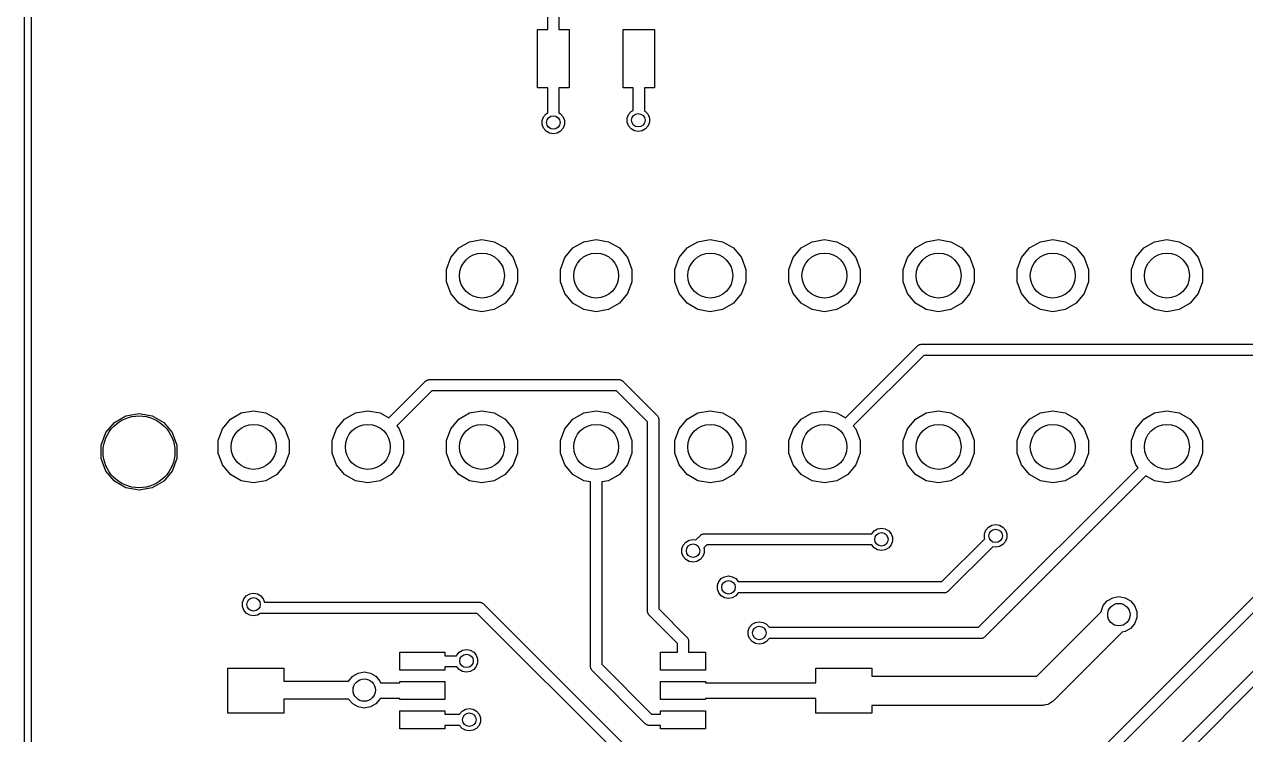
# Model space of a CAD drawing. Extents: x 25 to 125, y -125 to -25.
# Drawn here: x 24.93 to 52.09, y -106.07 to -90.27 of the extents above; entities that cross this region are included whole.
import ezdxf

# ---------------------------------------------------------------- set-up
doc = ezdxf.new("R2010")
doc.units = 0
doc.header["$MEASUREMENT"] = 0
doc.layers.add('BLACK', color=7, linetype='CONTINUOUS')

msp = doc.modelspace()

# ---------------------------------------------------------------- linework, layer by layer
at = {"layer": 'Black'}
for p, q in [((24.925, -125), (24.925, -25)), ((25.075, -25.075), (25.075, -124.925)), ((36.5678, -90.3836), (36.5678, -89.3506)), ((36.8178, -89.333), (36.8178, -90.3836)), ((36.3428, -91.6836), (36.3428, -90.3836)), ((36.3428, -90.3836), (36.5678, -90.3836)), ((36.8178, -90.3836), (37.0428, -90.3836)), ((37.0428, -90.3836), (37.0428, -91.6836)), ((38.2428, -91.6836), (38.2428, -90.3836)), ((38.2428, -90.3836), (38.9428, -90.3836)), ((38.9428, -90.3836), (38.9428, -91.6836)), ((36.5678, -91.6836), (36.3428, -91.6836)), ((36.5678, -92.2428), (36.5678, -91.6836)), ((37.0428, -91.6836), (36.8178, -91.6836)), ((36.8178, -91.6836), (36.8178, -92.2428)), ((38.4678, -91.6836), (38.2428, -91.6836)), ((38.4678, -92.1861), (38.4678, -91.6836)), ((38.9428, -91.6836), (38.7178, -91.6836)), ((38.7178, -91.6836), (38.7178, -92.1979)), ((36.4457, -92.4124), (36.4755, -92.3305)), ((36.4755, -92.3305), (36.5315, -92.2638)), ((36.5315, -92.2638), (36.5678, -92.2428)), ((36.8178, -92.2428), (36.8541, -92.2638)), ((36.8541, -92.2638), (36.9101, -92.3305)), ((36.9101, -92.3305), (36.9399, -92.4124)), ((38.3355, -92.3616), (38.3653, -92.2797)), ((38.3355, -92.4488), (38.3355, -92.3616)), ((38.3653, -92.2797), (38.4213, -92.213)), ((38.4213, -92.213), (38.4678, -92.1861)), ((38.7178, -92.1979), (38.7439, -92.213)), ((38.7439, -92.213), (38.7999, -92.2797)), ((38.7999, -92.2797), (38.8297, -92.3616)), ((38.8297, -92.3616), (38.8297, -92.4488)), ((36.4457, -92.4996), (36.4457, -92.4124)), ((36.4755, -92.5815), (36.4457, -92.4996)), ((36.5315, -92.6482), (36.4755, -92.5815)), ((36.9101, -92.5815), (36.8541, -92.6482)), ((36.9399, -92.4996), (36.9101, -92.5815)), ((36.9399, -92.4124), (36.9399, -92.4996)), ((38.3653, -92.5307), (38.3355, -92.4488)), ((38.4213, -92.5974), (38.3653, -92.5307)), ((38.4968, -92.641), (38.4213, -92.5974)), ((38.5826, -92.6562), (38.4968, -92.641)), ((38.6684, -92.641), (38.5826, -92.6562)), ((38.7439, -92.5974), (38.6684, -92.641)), ((38.7999, -92.5307), (38.7439, -92.5974)), ((38.8297, -92.4488), (38.7999, -92.5307)), ((36.607, -92.6918), (36.5315, -92.6482)), ((36.6928, -92.707), (36.607, -92.6918)), ((36.7786, -92.6918), (36.6928, -92.707)), ((36.8541, -92.6482), (36.7786, -92.6918)), ((34.8304, -95.1066), (35.1051, -95.0582)), ((35.1051, -95.0582), (35.3797, -95.1066)), ((37.3704, -95.1066), (37.6451, -95.0582)), ((37.6451, -95.0582), (37.9197, -95.1066)), ((39.9104, -95.1066), (40.1851, -95.0582)), ((40.1851, -95.0582), (40.4597, -95.1066)), ((42.4504, -95.1066), (42.7251, -95.0582)), ((42.7251, -95.0582), (42.9997, -95.1066)), ((44.9904, -95.1066), (45.2651, -95.0582)), ((45.2651, -95.0582), (45.5397, -95.1066)), ((47.5304, -95.1066), (47.8051, -95.0582)), ((47.8051, -95.0582), (48.0797, -95.1066)), ((50.0704, -95.1066), (50.3451, -95.0582)), ((50.3451, -95.0582), (50.6197, -95.1066)), ((34.4096, -95.4597), (34.5889, -95.246)), ((34.5889, -95.246), (34.8304, -95.1066)), ((35.3797, -95.1066), (35.6213, -95.246)), ((35.6213, -95.246), (35.8005, -95.4597)), ((36.9496, -95.4597), (37.1289, -95.246)), ((37.1289, -95.246), (37.3704, -95.1066)), ((37.9197, -95.1066), (38.1613, -95.246)), ((38.1613, -95.246), (38.3405, -95.4597)), ((39.4896, -95.4597), (39.6689, -95.246)), ((39.6689, -95.246), (39.9104, -95.1066)), ((40.4597, -95.1066), (40.7013, -95.246)), ((40.7013, -95.246), (40.8805, -95.4597)), ((42.0296, -95.4597), (42.2089, -95.246)), ((42.2089, -95.246), (42.4504, -95.1066)), ((42.9997, -95.1066), (43.2413, -95.246)), ((43.2413, -95.246), (43.4205, -95.4597)), ((44.5696, -95.4597), (44.7489, -95.246)), ((44.7489, -95.246), (44.9904, -95.1066)), ((45.5397, -95.1066), (45.7813, -95.246)), ((45.7813, -95.246), (45.9605, -95.4597)), ((47.1096, -95.4597), (47.2889, -95.246)), ((47.2889, -95.246), (47.5304, -95.1066)), ((48.0797, -95.1066), (48.3213, -95.246)), ((48.3213, -95.246), (48.5005, -95.4597)), ((49.6496, -95.4597), (49.8289, -95.246)), ((49.8289, -95.246), (50.0704, -95.1066)), ((50.6197, -95.1066), (50.8613, -95.246)), ((50.8613, -95.246), (51.0405, -95.4597)), ((34.3142, -95.7218), (34.4096, -95.4597)), ((35.8005, -95.4597), (35.8959, -95.7218)), ((36.8542, -95.7218), (36.9496, -95.4597)), ((38.3405, -95.4597), (38.4359, -95.7218)), ((39.3942, -95.7218), (39.4896, -95.4597)), ((40.8805, -95.4597), (40.9759, -95.7218)), ((41.9342, -95.7218), (42.0296, -95.4597)), ((43.4205, -95.4597), (43.5159, -95.7218)), ((44.4742, -95.7218), (44.5696, -95.4597)), ((45.9605, -95.4597), (46.0559, -95.7218)), ((47.0142, -95.7218), (47.1096, -95.4597)), ((48.5005, -95.4597), (48.5959, -95.7218)), ((49.5542, -95.7218), (49.6496, -95.4597)), ((51.0405, -95.4597), (51.1359, -95.7218)), ((34.3142, -96.0007), (34.3142, -95.7218)), ((35.8959, -95.7218), (35.8959, -96.0007)), ((36.8542, -96.0007), (36.8542, -95.7218)), ((38.4359, -95.7218), (38.4359, -96.0007)), ((39.3942, -96.0007), (39.3942, -95.7218)), ((40.9759, -95.7218), (40.9759, -96.0007)), ((41.9342, -96.0007), (41.9342, -95.7218)), ((43.5159, -95.7218), (43.5159, -96.0007)), ((44.4742, -96.0007), (44.4742, -95.7218)), ((46.0559, -95.7218), (46.0559, -96.0007)), ((47.0142, -96.0007), (47.0142, -95.7218)), ((48.5959, -95.7218), (48.5959, -96.0007)), ((49.5542, -96.0007), (49.5542, -95.7218)), ((51.1359, -95.7218), (51.1359, -96.0007)), ((34.4096, -96.2627), (34.3142, -96.0007)), ((35.8959, -96.0007), (35.8005, -96.2627)), ((36.9496, -96.2627), (36.8542, -96.0007)), ((38.4359, -96.0007), (38.3405, -96.2627)), ((39.4896, -96.2627), (39.3942, -96.0007)), ((40.9759, -96.0007), (40.8805, -96.2627)), ((42.0296, -96.2627), (41.9342, -96.0007)), ((43.5159, -96.0007), (43.4205, -96.2627)), ((44.5696, -96.2627), (44.4742, -96.0007)), ((46.0559, -96.0007), (45.9605, -96.2627)), ((47.1096, -96.2627), (47.0142, -96.0007)), ((48.5959, -96.0007), (48.5005, -96.2627)), ((49.6496, -96.2627), (49.5542, -96.0007)), ((51.1359, -96.0007), (51.0405, -96.2627)), ((34.5889, -96.4764), (34.4096, -96.2627)), ((35.8005, -96.2627), (35.6213, -96.4764)), ((37.1289, -96.4764), (36.9496, -96.2627)), ((38.3405, -96.2627), (38.1613, -96.4764)), ((39.6689, -96.4764), (39.4896, -96.2627)), ((40.8805, -96.2627), (40.7013, -96.4764)), ((42.2089, -96.4764), (42.0296, -96.2627)), ((43.4205, -96.2627), (43.2413, -96.4764)), ((44.7489, -96.4764), (44.5696, -96.2627)), ((45.9605, -96.2627), (45.7813, -96.4764)), ((47.2889, -96.4764), (47.1096, -96.2627)), ((48.5005, -96.2627), (48.3213, -96.4764)), ((49.8289, -96.4764), (49.6496, -96.2627)), ((51.0405, -96.2627), (50.8613, -96.4764)), ((34.8304, -96.6158), (34.5889, -96.4764)), ((35.1051, -96.6643), (34.8304, -96.6158)), ((35.3797, -96.6158), (35.1051, -96.6643)), ((35.6213, -96.4764), (35.3797, -96.6158)), ((37.3704, -96.6158), (37.1289, -96.4764)), ((37.6451, -96.6643), (37.3704, -96.6158)), ((37.9197, -96.6158), (37.6451, -96.6643)), ((38.1613, -96.4764), (37.9197, -96.6158)), ((39.9104, -96.6158), (39.6689, -96.4764)), ((40.1851, -96.6643), (39.9104, -96.6158)), ((40.4597, -96.6158), (40.1851, -96.6643)), ((40.7013, -96.4764), (40.4597, -96.6158)), ((42.4504, -96.6158), (42.2089, -96.4764)), ((42.7251, -96.6643), (42.4504, -96.6158)), ((42.9997, -96.6158), (42.7251, -96.6643)), ((43.2413, -96.4764), (42.9997, -96.6158)), ((44.9904, -96.6158), (44.7489, -96.4764)), ((45.2651, -96.6643), (44.9904, -96.6158)), ((45.5397, -96.6158), (45.2651, -96.6643)), ((45.7813, -96.4764), (45.5397, -96.6158)), ((47.5304, -96.6158), (47.2889, -96.4764)), ((47.8051, -96.6643), (47.5304, -96.6158)), ((48.0797, -96.6158), (47.8051, -96.6643)), ((48.3213, -96.4764), (48.0797, -96.6158)), ((50.0704, -96.6158), (49.8289, -96.4764)), ((50.3451, -96.6643), (50.0704, -96.6158)), ((50.6197, -96.6158), (50.3451, -96.6643)), ((50.8613, -96.4764), (50.6197, -96.6158)), ((43.1919, -99.0276), (44.7973, -97.4222)), ((44.7973, -97.4222), (44.8018, -97.4191)), ((44.8018, -97.4191), (44.8053, -97.4148)), ((44.8053, -97.4148), (44.8195, -97.4067)), ((44.8195, -97.4067), (44.8329, -97.3973)), ((44.8329, -97.3973), (44.8382, -97.3959)), ((44.8382, -97.3959), (44.8429, -97.3931)), ((44.8429, -97.3931), (44.859, -97.3903)), ((44.859, -97.3903), (44.8748, -97.3861)), ((44.8748, -97.3861), (44.8803, -97.3866)), ((44.8803, -97.3866), (44.8857, -97.3856)), ((44.8857, -97.3856), (53.5422, -97.3856)), ((44.9375, -97.6356), (43.3671, -99.206)), ((53.594, -97.6356), (44.9375, -97.6356)), ((33.0319, -99.0276), (33.8499, -98.2096)), ((33.8499, -98.2096), (33.8544, -98.2065)), ((33.8544, -98.2065), (33.8579, -98.2022)), ((33.8579, -98.2022), (33.8721, -98.1941)), ((33.8721, -98.1941), (33.8855, -98.1847)), ((33.8855, -98.1847), (33.8908, -98.1833)), ((33.8908, -98.1833), (33.8955, -98.1805)), ((33.8955, -98.1805), (33.9116, -98.1777)), ((33.9116, -98.1777), (33.9274, -98.1735)), ((33.9274, -98.1735), (33.9329, -98.174)), ((33.9329, -98.174), (33.9383, -98.173)), ((33.9383, -98.173), (38.1508, -98.173)), ((38.1508, -98.173), (38.1562, -98.174)), ((38.1562, -98.174), (38.1617, -98.1735)), ((38.1617, -98.1735), (38.1775, -98.1777)), ((38.1775, -98.1777), (38.1936, -98.1805)), ((38.1936, -98.1805), (38.1983, -98.1833)), ((38.1983, -98.1833), (38.2036, -98.1847)), ((38.2036, -98.1847), (38.217, -98.1941)), ((38.217, -98.1941), (38.2311, -98.2022)), ((38.2311, -98.2022), (38.2347, -98.2065)), ((38.2347, -98.2065), (38.2392, -98.2096)), ((38.2392, -98.2096), (39.0012, -98.9716)), ((33.9901, -98.423), (33.2071, -99.206)), ((38.099, -98.423), (33.9901, -98.423)), ((38.7878, -99.1118), (38.099, -98.423)), ((29.7504, -98.9166), (30.0251, -98.8682)), ((30.0251, -98.8682), (30.2997, -98.9166)), ((32.2904, -98.9166), (32.5651, -98.8682)), ((32.5651, -98.8682), (32.8397, -98.9166)), ((34.8304, -98.9166), (35.1051, -98.8682)), ((35.1051, -98.8682), (35.3797, -98.9166)), ((37.3704, -98.9166), (37.6451, -98.8682)), ((37.6451, -98.8682), (37.9197, -98.9166)), ((39.9104, -98.9166), (40.1851, -98.8682)), ((40.1851, -98.8682), (40.4597, -98.9166)), ((42.4504, -98.9166), (42.7251, -98.8682)), ((42.7251, -98.8682), (42.9997, -98.9166)), ((44.9904, -98.9166), (45.2651, -98.8682)), ((45.2651, -98.8682), (45.5397, -98.9166)), ((47.5304, -98.9166), (47.8051, -98.8682)), ((47.8051, -98.8682), (48.0797, -98.9166)), ((50.0704, -98.9166), (50.3451, -98.8682)), ((50.3451, -98.8682), (50.6197, -98.9166)), ((26.7361, -99.3546), (26.9266, -99.1276)), ((26.9266, -99.1276), (27.1832, -98.9794)), ((27.1832, -98.9794), (27.4751, -98.928)), ((27.4751, -98.928), (27.7669, -98.9794)), ((27.7669, -98.9794), (28.0235, -99.1276)), ((28.0235, -99.1276), (28.214, -99.3546)), ((29.3296, -99.2697), (29.5089, -99.056)), ((29.5089, -99.056), (29.7504, -98.9166)), ((30.2997, -98.9166), (30.5413, -99.056)), ((30.5413, -99.056), (30.7205, -99.2697)), ((31.8696, -99.2697), (32.0489, -99.056)), ((32.0489, -99.056), (32.2904, -98.9166)), ((32.8397, -98.9166), (33.0319, -99.0276)), ((34.4096, -99.2697), (34.5889, -99.056)), ((34.5889, -99.056), (34.8304, -98.9166)), ((35.3797, -98.9166), (35.6213, -99.056)), ((35.6213, -99.056), (35.8005, -99.2697)), ((36.9496, -99.2697), (37.1289, -99.056)), ((37.1289, -99.056), (37.3704, -98.9166)), ((37.9197, -98.9166), (38.1613, -99.056)), ((38.1613, -99.056), (38.3405, -99.2697)), ((38.7878, -103.326), (38.7878, -99.1118)), ((39.0012, -98.9716), (39.0043, -98.9761)), ((39.0043, -98.9761), (39.0086, -98.9797)), ((39.0086, -98.9797), (39.0167, -98.9938)), ((39.0167, -98.9938), (39.0261, -99.0072)), ((39.0261, -99.0072), (39.0275, -99.0125)), ((39.0275, -99.0125), (39.0303, -99.0172)), ((39.0303, -99.0172), (39.0331, -99.0333)), ((39.0331, -99.0333), (39.0373, -99.0491)), ((39.0373, -99.0491), (39.0368, -99.0546)), ((39.0368, -99.0546), (39.0378, -99.06)), ((39.0378, -99.06), (39.0378, -103.274)), ((39.4896, -99.2697), (39.6689, -99.056)), ((39.6689, -99.056), (39.9104, -98.9166)), ((40.4597, -98.9166), (40.7013, -99.056)), ((40.7013, -99.056), (40.8805, -99.2697)), ((42.0296, -99.2697), (42.2089, -99.056)), ((42.2089, -99.056), (42.4504, -98.9166)), ((42.9997, -98.9166), (43.1919, -99.0276)), ((44.5696, -99.2697), (44.7489, -99.056)), ((44.7489, -99.056), (44.9904, -98.9166)), ((45.5397, -98.9166), (45.7813, -99.056)), ((45.7813, -99.056), (45.9605, -99.2697)), ((47.1096, -99.2697), (47.2889, -99.056)), ((47.2889, -99.056), (47.5304, -98.9166)), ((48.0797, -98.9166), (48.3213, -99.056)), ((48.3213, -99.056), (48.5005, -99.2697)), ((49.6496, -99.2697), (49.8289, -99.056)), ((49.8289, -99.056), (50.0704, -98.9166)), ((50.6197, -98.9166), (50.8613, -99.056)), ((50.8613, -99.056), (51.0405, -99.2697)), ((26.6348, -99.6331), (26.7361, -99.3546)), ((28.214, -99.3546), (28.3153, -99.6331)), ((29.2342, -99.5318), (29.3296, -99.2697)), ((30.7205, -99.2697), (30.8159, -99.5318)), ((31.7742, -99.5318), (31.8696, -99.2697)), ((33.2071, -99.206), (33.2605, -99.2697)), ((33.2605, -99.2697), (33.3559, -99.5318)), ((34.3142, -99.5318), (34.4096, -99.2697)), ((35.8005, -99.2697), (35.8959, -99.5318)), ((36.8542, -99.5318), (36.9496, -99.2697)), ((38.3405, -99.2697), (38.4359, -99.5318)), ((39.3942, -99.5318), (39.4896, -99.2697)), ((40.8805, -99.2697), (40.9759, -99.5318)), ((41.9342, -99.5318), (42.0296, -99.2697)), ((43.3671, -99.206), (43.4205, -99.2697)), ((43.4205, -99.2697), (43.5159, -99.5318)), ((44.4742, -99.5318), (44.5696, -99.2697)), ((45.9605, -99.2697), (46.0559, -99.5318)), ((47.0142, -99.5318), (47.1096, -99.2697)), ((48.5005, -99.2697), (48.5959, -99.5318)), ((49.5542, -99.5318), (49.6496, -99.2697)), ((51.0405, -99.2697), (51.1359, -99.5318)), ((26.6348, -99.9294), (26.6348, -99.6331)), ((28.3153, -99.6331), (28.3153, -99.9294)), ((29.2342, -99.8107), (29.2342, -99.5318)), ((30.8159, -99.5318), (30.8159, -99.8107)), ((31.7742, -99.8107), (31.7742, -99.5318)), ((33.3559, -99.5318), (33.3559, -99.8107)), ((34.3142, -99.8107), (34.3142, -99.5318)), ((35.8959, -99.5318), (35.8959, -99.8107)), ((36.8542, -99.8107), (36.8542, -99.5318)), ((38.4359, -99.5318), (38.4359, -99.8107)), ((39.3942, -99.8107), (39.3942, -99.5318)), ((40.9759, -99.5318), (40.9759, -99.8107)), ((41.9342, -99.8107), (41.9342, -99.5318)), ((43.5159, -99.5318), (43.5159, -99.8107)), ((44.4742, -99.8107), (44.4742, -99.5318)), ((46.0559, -99.5318), (46.0559, -99.8107)), ((47.0142, -99.8107), (47.0142, -99.5318)), ((48.5959, -99.5318), (48.5959, -99.8107)), ((49.5542, -99.8107), (49.5542, -99.5318)), ((51.1359, -99.5318), (51.1359, -99.8107)), ((26.7361, -100.208), (26.6348, -99.9294)), ((28.3153, -99.9294), (28.214, -100.208)), ((29.3296, -100.073), (29.2342, -99.8107)), ((30.8159, -99.8107), (30.7205, -100.073)), ((31.8696, -100.073), (31.7742, -99.8107)), ((33.3559, -99.8107), (33.2605, -100.073)), ((34.4096, -100.073), (34.3142, -99.8107)), ((35.8959, -99.8107), (35.8005, -100.073)), ((36.9496, -100.073), (36.8542, -99.8107)), ((38.4359, -99.8107), (38.3405, -100.073)), ((39.4896, -100.073), (39.3942, -99.8107)), ((40.9759, -99.8107), (40.8805, -100.073)), ((42.0296, -100.073), (41.9342, -99.8107)), ((43.5159, -99.8107), (43.4205, -100.073)), ((44.5696, -100.073), (44.4742, -99.8107)), ((46.0559, -99.8107), (45.9605, -100.073)), ((47.1096, -100.073), (47.0142, -99.8107)), ((48.5959, -99.8107), (48.5005, -100.073)), ((49.6496, -100.073), (49.5542, -99.8107)), ((51.1359, -99.8107), (51.0405, -100.073)), ((26.9266, -100.435), (26.7361, -100.208)), ((28.214, -100.208), (28.0235, -100.435)), ((29.5089, -100.286), (29.3296, -100.073)), ((30.7205, -100.073), (30.5413, -100.286)), ((32.0489, -100.286), (31.8696, -100.073)), ((33.2605, -100.073), (33.0813, -100.286)), ((34.5889, -100.286), (34.4096, -100.073)), ((35.8005, -100.073), (35.6213, -100.286)), ((37.1289, -100.286), (36.9496, -100.073)), ((38.3405, -100.073), (38.1613, -100.286)), ((39.6689, -100.286), (39.4896, -100.073)), ((40.8805, -100.073), (40.7013, -100.286)), ((42.2089, -100.286), (42.0296, -100.073)), ((43.4205, -100.073), (43.2413, -100.286)), ((44.7489, -100.286), (44.5696, -100.073)), ((45.9605, -100.073), (45.7813, -100.286)), ((46.1547, -103.685), (49.7031, -100.136)), ((47.2889, -100.286), (47.1096, -100.073)), ((48.5005, -100.073), (48.3213, -100.286)), ((49.7031, -100.136), (49.6496, -100.073)), ((51.0405, -100.073), (50.8613, -100.286)), ((27.1832, -100.583), (26.9266, -100.435)), ((28.0235, -100.435), (27.7669, -100.583)), ((29.7504, -100.426), (29.5089, -100.286)), ((30.0251, -100.474), (29.7504, -100.426)), ((30.2997, -100.426), (30.0251, -100.474)), ((30.5413, -100.286), (30.2997, -100.426)), ((32.2904, -100.426), (32.0489, -100.286)), ((32.5651, -100.474), (32.2904, -100.426)), ((32.8397, -100.426), (32.5651, -100.474)), ((33.0813, -100.286), (32.8397, -100.426)), ((34.8304, -100.426), (34.5889, -100.286)), ((35.1051, -100.474), (34.8304, -100.426)), ((35.3797, -100.426), (35.1051, -100.474)), ((35.6213, -100.286), (35.3797, -100.426)), ((37.3704, -100.426), (37.1289, -100.286)), ((37.5201, -100.452), (37.3704, -100.426)), ((37.5201, -104.558), (37.5201, -100.452)), ((37.9197, -100.426), (37.7701, -100.452)), ((37.7701, -100.452), (37.7701, -104.506)), ((38.1613, -100.286), (37.9197, -100.426)), ((39.9104, -100.426), (39.6689, -100.286)), ((40.1851, -100.474), (39.9104, -100.426)), ((40.4597, -100.426), (40.1851, -100.474)), ((40.7013, -100.286), (40.4597, -100.426)), ((42.4504, -100.426), (42.2089, -100.286)), ((42.7251, -100.474), (42.4504, -100.426)), ((42.9997, -100.426), (42.7251, -100.474)), ((43.2413, -100.286), (42.9997, -100.426)), ((44.9904, -100.426), (44.7489, -100.286)), ((45.2651, -100.474), (44.9904, -100.426)), ((45.5397, -100.426), (45.2651, -100.474)), ((45.7813, -100.286), (45.5397, -100.426)), ((49.8782, -100.315), (46.2949, -103.898)), ((47.5304, -100.426), (47.2889, -100.286)), ((47.8051, -100.474), (47.5304, -100.426)), ((48.0797, -100.426), (47.8051, -100.474)), ((48.3213, -100.286), (48.0797, -100.426)), ((50.0704, -100.426), (49.8782, -100.315)), ((50.3451, -100.474), (50.0704, -100.426)), ((50.6197, -100.426), (50.3451, -100.474)), ((50.8613, -100.286), (50.6197, -100.426)), ((27.4751, -100.634), (27.1832, -100.583)), ((27.7669, -100.583), (27.4751, -100.634)), ((40.003, -101.614), (40.0083, -101.612)), ((40.0083, -101.612), (40.013, -101.61)), ((40.013, -101.61), (40.0291, -101.607)), ((40.0291, -101.607), (40.0449, -101.602)), ((40.0449, -101.602), (40.0504, -101.603)), ((40.0504, -101.603), (40.0558, -101.602)), ((40.0558, -101.602), (43.7753, -101.602)), ((43.7753, -101.602), (43.7755, -101.602)), ((43.7755, -101.602), (43.8315, -101.535)), ((43.8315, -101.535), (43.907, -101.491)), ((43.907, -101.491), (43.9928, -101.476)), ((43.9928, -101.476), (44.0786, -101.491)), ((44.0786, -101.491), (44.1541, -101.535)), ((44.1541, -101.535), (44.2101, -101.602)), ((44.2101, -101.602), (44.2399, -101.683)), ((46.2857, -101.607), (46.3155, -101.525)), ((46.2857, -101.694), (46.2857, -101.607)), ((46.3155, -101.525), (46.3715, -101.459)), ((46.3715, -101.459), (46.447, -101.415)), ((46.447, -101.415), (46.5328, -101.4)), ((46.5328, -101.4), (46.6186, -101.415)), ((46.6186, -101.415), (46.6941, -101.459)), ((46.6941, -101.459), (46.7501, -101.525)), ((46.7501, -101.525), (46.7799, -101.607)), ((46.7799, -101.607), (46.7799, -101.694)), ((39.5547, -101.937), (39.5845, -101.856)), ((39.5845, -101.856), (39.6405, -101.789)), ((39.6405, -101.789), (39.716, -101.745)), ((39.716, -101.745), (39.8018, -101.73)), ((39.8018, -101.73), (39.8649, -101.741)), ((39.8649, -101.741), (39.9674, -101.639)), ((39.9674, -101.639), (39.9719, -101.635)), ((39.9719, -101.635), (39.9755, -101.631)), ((39.9755, -101.631), (39.9896, -101.623)), ((39.9896, -101.623), (40.003, -101.614)), ((40.1076, -101.852), (40.0418, -101.918)), ((43.7753, -101.852), (40.1076, -101.852)), ((43.7755, -101.852), (43.7753, -101.852)), ((43.8315, -101.919), (43.7755, -101.852)), ((44.2101, -101.852), (44.1541, -101.919)), ((44.2399, -101.771), (44.2101, -101.852)), ((44.2399, -101.683), (44.2399, -101.771)), ((45.338, -102.669), (46.2928, -101.714)), ((46.2928, -101.714), (46.2857, -101.694)), ((46.6941, -101.843), (46.6186, -101.887)), ((46.7501, -101.776), (46.6941, -101.843)), ((46.7799, -101.694), (46.7501, -101.776)), ((39.5547, -102.025), (39.5547, -101.937)), ((39.5845, -102.106), (39.5547, -102.025)), ((39.6405, -102.173), (39.5845, -102.106)), ((40.0191, -102.106), (39.9631, -102.173)), ((40.0489, -102.025), (40.0191, -102.106)), ((40.0418, -101.918), (40.0489, -101.937)), ((40.0489, -101.937), (40.0489, -102.025)), ((43.907, -101.963), (43.8315, -101.919)), ((43.9928, -101.978), (43.907, -101.963)), ((44.0786, -101.963), (43.9928, -101.978)), ((44.1541, -101.919), (44.0786, -101.963)), ((44.0934, -111.178), (53.2008, -102.07)), ((46.4697, -101.891), (45.4782, -102.882)), ((46.5328, -101.902), (46.4697, -101.891)), ((46.6186, -101.887), (46.5328, -101.902)), ((39.716, -102.217), (39.6405, -102.173)), ((39.8018, -102.232), (39.716, -102.217)), ((39.8876, -102.217), (39.8018, -102.232)), ((39.9631, -102.173), (39.8876, -102.217)), ((53.341, -102.284), (44.2336, -111.391)), ((40.3421, -102.75), (40.3719, -102.668)), ((40.3719, -102.668), (40.4279, -102.602)), ((40.4279, -102.602), (40.5034, -102.558)), ((40.5034, -102.558), (40.5892, -102.543)), ((40.5892, -102.543), (40.675, -102.558)), ((40.675, -102.558), (40.7505, -102.602)), ((40.7505, -102.602), (40.8065, -102.668)), ((40.8065, -102.668), (40.8067, -102.669)), ((40.8067, -102.669), (45.338, -102.669)), ((29.8615, -102.983), (29.937, -102.939)), ((29.937, -102.939), (30.0228, -102.924)), ((30.0228, -102.924), (30.1086, -102.939)), ((30.1086, -102.939), (30.1841, -102.983)), ((40.3421, -102.837), (40.3421, -102.75)), ((40.3719, -102.919), (40.3421, -102.837)), ((40.4279, -102.986), (40.3719, -102.919)), ((40.8065, -102.919), (40.7505, -102.986)), ((40.8067, -102.919), (40.8065, -102.919)), ((45.3898, -102.919), (40.8067, -102.919)), ((45.3952, -102.918), (45.3898, -102.919)), ((45.4007, -102.918), (45.3952, -102.918)), ((45.4165, -102.914), (45.4007, -102.918)), ((45.4326, -102.911), (45.4165, -102.914)), ((45.4373, -102.909), (45.4326, -102.911)), ((45.4426, -102.907), (45.4373, -102.909)), ((45.456, -102.898), (45.4426, -102.907)), ((45.4701, -102.89), (45.456, -102.898)), ((45.4737, -102.885), (45.4701, -102.89)), ((45.4782, -102.882), (45.4737, -102.885)), ((29.7757, -103.131), (29.8055, -103.049)), ((29.7757, -103.218), (29.7757, -103.131)), ((29.8055, -103.3), (29.7757, -103.218)), ((29.8055, -103.049), (29.8615, -102.983)), ((30.1841, -102.983), (30.2401, -103.049)), ((30.2401, -103.049), (30.268, -103.126)), ((30.268, -103.126), (35.052, -103.126)), ((35.052, -103.126), (35.0574, -103.127)), ((35.0574, -103.127), (35.0629, -103.126)), ((35.0629, -103.126), (35.0787, -103.131)), ((35.0787, -103.131), (35.0948, -103.134)), ((35.0948, -103.134), (35.0995, -103.136)), ((35.0995, -103.136), (35.1048, -103.138)), ((35.1048, -103.138), (35.1182, -103.147)), ((35.1182, -103.147), (35.1323, -103.155)), ((35.1323, -103.155), (35.1359, -103.159)), ((35.1359, -103.159), (35.1404, -103.163)), ((35.1404, -103.163), (38.2436, -106.266)), ((40.5034, -103.03), (40.4279, -102.986)), ((40.5892, -103.045), (40.5034, -103.03)), ((40.675, -103.03), (40.5892, -103.045)), ((40.7505, -102.986), (40.675, -103.03)), ((48.8806, -103.334), (48.9283, -103.203)), ((48.9283, -103.203), (49.0179, -103.096)), ((49.0179, -103.096), (49.1387, -103.026)), ((49.1387, -103.026), (49.276, -103.002)), ((49.276, -103.002), (49.4133, -103.026)), ((49.4133, -103.026), (49.5341, -103.096)), ((49.5341, -103.096), (49.6237, -103.203)), ((49.6237, -103.203), (49.6714, -103.334)), ((29.8615, -103.367), (29.8055, -103.3)), ((29.937, -103.411), (29.8615, -103.367)), ((30.0228, -103.426), (29.937, -103.411)), ((30.1086, -103.411), (30.0228, -103.426)), ((30.1686, -103.376), (30.1086, -103.411)), ((35.0002, -103.376), (30.1686, -103.376)), ((38.1034, -106.479), (35.0002, -103.376)), ((38.7888, -103.331), (38.7878, -103.326)), ((38.7883, -103.337), (38.7888, -103.331)), ((38.7925, -103.353), (38.7883, -103.337)), ((38.7953, -103.369), (38.7925, -103.353)), ((38.7981, -103.374), (38.7953, -103.369)), ((38.7995, -103.379), (38.7981, -103.374)), ((38.8089, -103.392), (38.7995, -103.379)), ((38.817, -103.406), (38.8089, -103.392)), ((38.8213, -103.41), (38.817, -103.406)), ((38.8244, -103.414), (38.8213, -103.41)), ((39.4526, -104.043), (38.8244, -103.414)), ((39.0378, -103.274), (39.666, -103.902)), ((47.449, -104.771), (48.8806, -103.339)), ((48.8806, -103.339), (48.8806, -103.334)), ((49.6714, -103.473), (49.6237, -103.604)), ((49.6714, -103.334), (49.6714, -103.473)), ((41.0279, -103.766), (41.0577, -103.684)), ((41.0279, -103.853), (41.0279, -103.766)), ((41.0577, -103.684), (41.1137, -103.618)), ((41.1137, -103.618), (41.1892, -103.574)), ((41.1892, -103.574), (41.275, -103.559)), ((41.275, -103.559), (41.3608, -103.574)), ((41.3608, -103.574), (41.4363, -103.618)), ((41.4363, -103.618), (41.4923, -103.684)), ((41.4923, -103.684), (41.4925, -103.685)), ((41.4925, -103.685), (46.1547, -103.685)), ((49.4133, -103.781), (49.3465, -103.792)), ((49.5341, -103.711), (49.4133, -103.781)), ((49.6237, -103.604), (49.5341, -103.711)), ((39.4526, -104.241), (39.4526, -104.043)), ((39.666, -103.902), (39.6691, -103.907)), ((39.6691, -103.907), (39.6734, -103.91)), ((39.6734, -103.91), (39.6815, -103.925)), ((39.6815, -103.925), (39.6909, -103.938)), ((39.6909, -103.938), (39.6923, -103.943)), ((39.6923, -103.943), (39.6951, -103.948)), ((39.6951, -103.948), (39.6979, -103.964)), ((39.6979, -103.964), (39.7021, -103.98)), ((39.7021, -103.98), (39.7016, -103.985)), ((39.7016, -103.985), (39.7026, -103.991)), ((39.7026, -103.991), (39.7026, -104.241)), ((41.0577, -103.935), (41.0279, -103.853)), ((41.1137, -104.002), (41.0577, -103.935)), ((41.1892, -104.046), (41.1137, -104.002)), ((41.275, -104.061), (41.1892, -104.046)), ((41.3608, -104.046), (41.275, -104.061)), ((41.4363, -104.002), (41.3608, -104.046)), ((41.4923, -103.935), (41.4363, -104.002)), ((41.4925, -103.935), (41.4923, -103.935)), ((46.2065, -103.935), (41.4925, -103.935)), ((46.2119, -103.934), (46.2065, -103.935)), ((46.2174, -103.934), (46.2119, -103.934)), ((46.2332, -103.93), (46.2174, -103.934)), ((46.2492, -103.927), (46.2332, -103.93)), ((46.254, -103.925), (46.2492, -103.927)), ((46.2593, -103.923), (46.254, -103.925)), ((46.2727, -103.914), (46.2593, -103.923)), ((46.2868, -103.906), (46.2727, -103.914)), ((46.2904, -103.901), (46.2868, -103.906)), ((46.2949, -103.898), (46.2904, -103.901)), ((49.3465, -103.792), (47.8134, -105.326)), ((33.2776, -104.641), (33.2776, -104.241)), ((33.2776, -104.241), (34.2776, -104.241)), ((34.2776, -104.241), (34.2776, -104.316)), ((34.2776, -104.316), (34.5391, -104.316)), ((34.5391, -104.316), (34.5424, -104.307)), ((34.5424, -104.307), (34.5984, -104.24)), ((34.5984, -104.24), (34.6739, -104.196)), ((34.6739, -104.196), (34.7597, -104.181)), ((34.7597, -104.181), (34.8455, -104.196)), ((34.8455, -104.196), (34.921, -104.24)), ((34.921, -104.24), (34.977, -104.307)), ((34.977, -104.307), (35.0068, -104.389)), ((39.0776, -104.641), (39.0776, -104.241)), ((39.0776, -104.241), (39.4526, -104.241)), ((39.7026, -104.241), (40.0776, -104.241)), ((40.0776, -104.241), (40.0776, -104.641)), ((29.4486, -105.596), (29.4486, -104.596)), ((29.4486, -104.596), (30.6986, -104.596)), ((30.6986, -104.596), (30.6986, -104.88)), ((34.5491, -104.566), (34.2776, -104.566)), ((34.2776, -104.566), (34.2776, -104.641)), ((34.5984, -104.625), (34.5491, -104.566)), ((34.977, -104.558), (34.921, -104.625)), ((35.0068, -104.476), (34.977, -104.558)), ((35.0068, -104.389), (35.0068, -104.476)), ((37.521, -104.564), (37.5201, -104.558)), ((37.5205, -104.569), (37.521, -104.564)), ((37.5248, -104.585), (37.5205, -104.569)), ((37.5276, -104.601), (37.5248, -104.585)), ((37.5304, -104.606), (37.5276, -104.601)), ((37.7701, -104.506), (38.8794, -105.616)), ((42.5296, -104.916), (42.5296, -104.596)), ((42.5296, -104.596), (43.7796, -104.596)), ((43.7796, -104.596), (43.7796, -104.771)), ((44.7538, -112.168), (52.4642, -104.458)), ((32.1389, -104.879), (32.2285, -104.772)), ((32.2285, -104.772), (32.3493, -104.702)), ((32.3493, -104.702), (32.4866, -104.678)), ((32.4866, -104.678), (32.6239, -104.702)), ((32.6239, -104.702), (32.7447, -104.772)), ((32.7447, -104.772), (32.8343, -104.879)), ((34.2776, -104.641), (33.2776, -104.641)), ((34.6739, -104.668), (34.5984, -104.625)), ((34.7597, -104.683), (34.6739, -104.668)), ((34.8455, -104.668), (34.7597, -104.683)), ((34.921, -104.625), (34.8455, -104.668)), ((37.5318, -104.611), (37.5304, -104.606)), ((37.5411, -104.624), (37.5318, -104.611)), ((37.5493, -104.639), (37.5411, -104.624)), ((37.5535, -104.642), (37.5493, -104.639)), ((37.5567, -104.647), (37.5535, -104.642)), ((38.7392, -105.829), (37.5567, -104.647)), ((40.0776, -104.641), (39.0776, -104.641)), ((43.7796, -104.771), (47.449, -104.771)), ((52.6044, -104.671), (44.894, -112.382)), ((30.6986, -104.88), (32.1386, -104.88)), ((32.1386, -104.88), (32.1389, -104.879)), ((32.8343, -104.879), (32.8477, -104.916)), ((32.8477, -104.916), (33.2776, -104.916)), ((33.2776, -104.916), (33.2776, -104.891)), ((33.2776, -104.891), (34.2776, -104.891)), ((34.2776, -104.891), (34.2776, -105.291)), ((39.0776, -105.291), (39.0776, -104.891)), ((39.0776, -104.891), (40.0776, -104.891)), ((40.0776, -104.891), (40.0776, -104.916)), ((40.0776, -104.916), (42.5296, -104.916)), ((32.1386, -105.28), (30.6986, -105.28)), ((30.6986, -105.28), (30.6986, -105.596)), ((32.1389, -105.281), (32.1386, -105.28)), ((32.2285, -105.387), (32.1389, -105.281)), ((32.3493, -105.457), (32.2285, -105.387)), ((32.7447, -105.387), (32.6239, -105.457)), ((32.8343, -105.281), (32.7447, -105.387)), ((32.8397, -105.266), (32.8343, -105.281)), ((33.2776, -105.266), (32.8397, -105.266)), ((33.2776, -105.291), (33.2776, -105.266)), ((34.2776, -105.291), (33.2776, -105.291)), ((40.0776, -105.291), (39.0776, -105.291)), ((42.5296, -105.266), (40.0776, -105.266)), ((40.0776, -105.266), (40.0776, -105.291)), ((42.5296, -105.596), (42.5296, -105.266)), ((47.6529, -105.409), (47.6119, -105.42)), ((47.6948, -105.401), (47.6529, -105.409)), ((47.7071, -105.394), (47.6948, -105.401)), ((47.721, -105.39), (47.7071, -105.394)), ((47.7557, -105.366), (47.721, -105.39)), ((47.7925, -105.345), (47.7557, -105.366)), ((47.8017, -105.334), (47.7925, -105.345)), ((47.8134, -105.326), (47.8017, -105.334)), ((30.6986, -105.596), (29.4486, -105.596)), ((32.4866, -105.481), (32.3493, -105.457)), ((32.6239, -105.457), (32.4866, -105.481)), ((33.2776, -105.941), (33.2776, -105.541)), ((33.2776, -105.541), (34.2776, -105.541)), ((34.2776, -105.541), (34.2776, -105.615)), ((34.2776, -105.615), (34.6059, -105.615)), ((34.6059, -105.615), (34.6061, -105.615)), ((34.6061, -105.615), (34.6621, -105.548)), ((34.6621, -105.548), (34.7376, -105.504)), ((34.7376, -105.504), (34.8234, -105.489)), ((34.8234, -105.489), (34.9092, -105.504)), ((34.9092, -105.504), (34.9847, -105.548)), ((34.9847, -105.548), (35.0407, -105.615)), ((35.0407, -105.615), (35.0705, -105.697)), ((38.8794, -105.616), (39.0776, -105.616)), ((39.0776, -105.616), (39.0776, -105.541)), ((39.0776, -105.541), (40.0776, -105.541)), ((40.0776, -105.541), (40.0776, -105.941)), ((43.7796, -105.596), (42.5296, -105.596)), ((47.5836, -105.421), (43.7796, -105.421)), ((43.7796, -105.421), (43.7796, -105.596)), ((47.5977, -105.418), (47.5836, -105.421)), ((47.6119, -105.42), (47.5977, -105.418)), ((34.2776, -105.941), (33.2776, -105.941)), ((34.6059, -105.865), (34.2776, -105.865)), ((34.2776, -105.865), (34.2776, -105.941)), ((34.6061, -105.866), (34.6059, -105.865)), ((34.6621, -105.932), (34.6061, -105.866)), ((34.7376, -105.976), (34.6621, -105.932)), ((34.9847, -105.932), (34.9092, -105.976)), ((35.0407, -105.866), (34.9847, -105.932)), ((35.0705, -105.784), (35.0407, -105.866)), ((35.0705, -105.697), (35.0705, -105.784)), ((38.7437, -105.832), (38.7392, -105.829)), ((38.7473, -105.837), (38.7437, -105.832)), ((38.7614, -105.845), (38.7473, -105.837)), ((38.7748, -105.854), (38.7614, -105.845)), ((38.7801, -105.856), (38.7748, -105.854)), ((38.7848, -105.858), (38.7801, -105.856)), ((38.8009, -105.861), (38.7848, -105.858)), ((38.8167, -105.865), (38.8009, -105.861)), ((38.8222, -105.865), (38.8167, -105.865)), ((38.8276, -105.866), (38.8222, -105.865)), ((39.0776, -105.866), (38.8276, -105.866)), ((39.0776, -105.941), (39.0776, -105.866)), ((40.0776, -105.941), (39.0776, -105.941)), ((34.8234, -105.991), (34.7376, -105.976)), ((34.9092, -105.976), (34.8234, -105.991))]:
    msp.add_line(p, q, dxfattribs=at)
for centre, radius in [((36.6928, -92.456), 0.15), ((38.5826, -92.4052), 0.15), ((35.1051, -95.8612), 0.5), ((35.1051, -95.8612), 0.5), ((37.6451, -95.8612), 0.5), ((37.6451, -95.8612), 0.5), ((40.1851, -95.8612), 0.5), ((40.1851, -95.8612), 0.5), ((42.7251, -95.8612), 0.5), ((42.7251, -95.8612), 0.5), ((45.2651, -95.8612), 0.5), ((45.2651, -95.8612), 0.5), ((47.8051, -95.8612), 0.5), ((47.8051, -95.8612), 0.5), ((50.3451, -95.8612), 0.5), ((50.3451, -95.8612), 0.5), ((27.4751, -99.7812), 0.8), ((27.4751, -99.7812), 0.8), ((30.0251, -99.6712), 0.5), ((30.0251, -99.6712), 0.5), ((32.5651, -99.6712), 0.5), ((32.5651, -99.6712), 0.5), ((35.1051, -99.6712), 0.5), ((35.1051, -99.6712), 0.5), ((37.6451, -99.6712), 0.5), ((37.6451, -99.6712), 0.5), ((40.1851, -99.6712), 0.5), ((40.1851, -99.6712), 0.5), ((42.7251, -99.6712), 0.5), ((42.7251, -99.6712), 0.5), ((45.2651, -99.6712), 0.5), ((45.2651, -99.6712), 0.5), ((47.8051, -99.6712), 0.5), ((47.8051, -99.6712), 0.5), ((50.3451, -99.6712), 0.5), ((50.3451, -99.6712), 0.5), ((43.9928, -101.727), 0.15), ((46.5328, -101.651), 0.15), ((39.8018, -101.981), 0.15), ((40.5892, -102.794), 0.15), ((30.0228, -103.175), 0.15), ((49.276, -103.403), 0.25), ((41.275, -103.81), 0.15), ((34.7597, -104.432), 0.15), ((32.4866, -105.08), 0.25), ((34.8234, -105.74), 0.15)]:
    msp.add_circle(centre, radius, dxfattribs=at)

doc.saveas('drawing.dxf')
